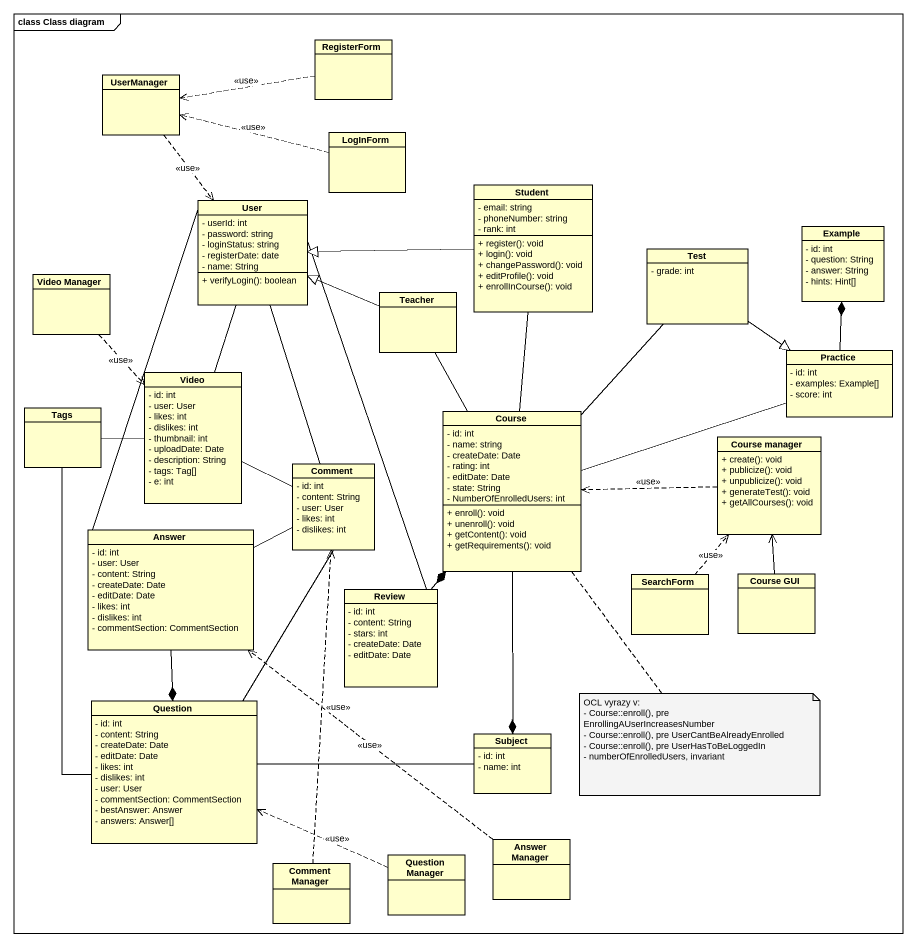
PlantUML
@startuml
mainframe class Class diagram
hide circle
hide empty members
skinparam classAttributeIconSize 0
class RegisterForm
class UserManager
class LogInForm
class Student {
  - email: string
  - phoneNumber: string
  - rank: int
  + register(): void
  + login(): void
  + changePassword(): void
  + editProfile(): void
  + enrollInCourse(): void
}
class User {
  - userId: int
  - password: string
  - loginStatus: string
  - registerDate: date
  - name: String
  + verifyLogin(): boolean
}
class Example {
  - id: int
  - question: String
  - answer: String
  - hints: Hint[]
}
class Test {
  - grade: int
}
class "Video Manager" as Video_Manager
class Teacher
class Practice {
  - id: int
  - examples: Example[]
  - score: int
}
class Video {
  - id: int
  - user: User
  - likes: int
  - dislikes: int
  - thumbnail: int
  - uploadDate: Date
  - description: String
  - tags: Tag[]
  - e: int
}
class Tags
class Course {
  - id: int
  - name: string
  - createDate: Date
  - rating: int
  - editDate: Date
  - state: String
  - NumberOfEnrolledUsers: int
  + enroll(): void
  + unenroll(): void
  + getContent(): void
  + getRequirements(): void
}
class Comment {
  - id: int
  - content: String
  - user: User
  - likes: int
  - dislikes: int
}
class "Course manager" as Course_manager {
  + create(): void
  + publicize(): void
  + unpublicize(): void
  + generateTest(): void
  + getAllCourses(): void
}
class Answer {
  - id: int
  - user: User
  - content: String
  - createDate: Date
  - editDate: Date
  - likes: int
  - dislikes: int
  - commentSection: CommentSection
}
class SearchForm
class "Course GUI" as Course_GUI
class Review {
  - id: int
  - content: String
  - stars: int
  - createDate: Date
  - editDate: Date
}
class Question {
  - id: int
  - content: String
  - createDate: Date
  - editDate: Date
  - likes: int
  - dislikes: int
  - user: User
  - commentSection: CommentSection
  - bestAnswer: Answer
  - answers: Answer[]
}
class Subject {
  - id: int
  - name: int
}
class "Answer Manager" as Answer_Manager
class "Comment Manager" as Comment_Manager
class "Question Manager" as Question_Manager
RegisterForm .left.> UserManager : <<use>>
UserManager ..> User : <<use>>
LogInForm .left.> UserManager : <<use>>
Student -left-|> User
Student -- Course
User -- Video
User -- Comment
User -- Answer
User -- Review
Test --|> Practice
Video_Manager ..> Video : <<use>>
Teacher -left-|> User
Teacher -- Course
Practice -up-* Example
Tags -right- Video
Tags -- Question
Course -up- Test
Course -right- Practice
Course --* Subject
Comment -left- Video
Comment -left- Answer
Comment -- Question
Course_manager .left.> Course : <<use>>
Answer --* Question
SearchForm .up.> Course_manager : <<use>>
Course_GUI -up-> Course_manager
Review -up-* Course
Question -right- Subject
Answer_Manager .up.> Answer : <<use>>
Comment_Manager .up.> Comment : <<use>>
Question_Manager .left.> Question : <<use>>
note bottom of Course
  OCL vyrazy v:
  - Course::enroll(), pre EnrollingAUserIncreasesNumber
  - Course::enroll(), pre UserCantBeAlreadyEnrolled
  - Course::enroll(), pre UserHasToBeLoggedIn
  - numberOfEnrolledUsers, invariant
end note
@enduml
